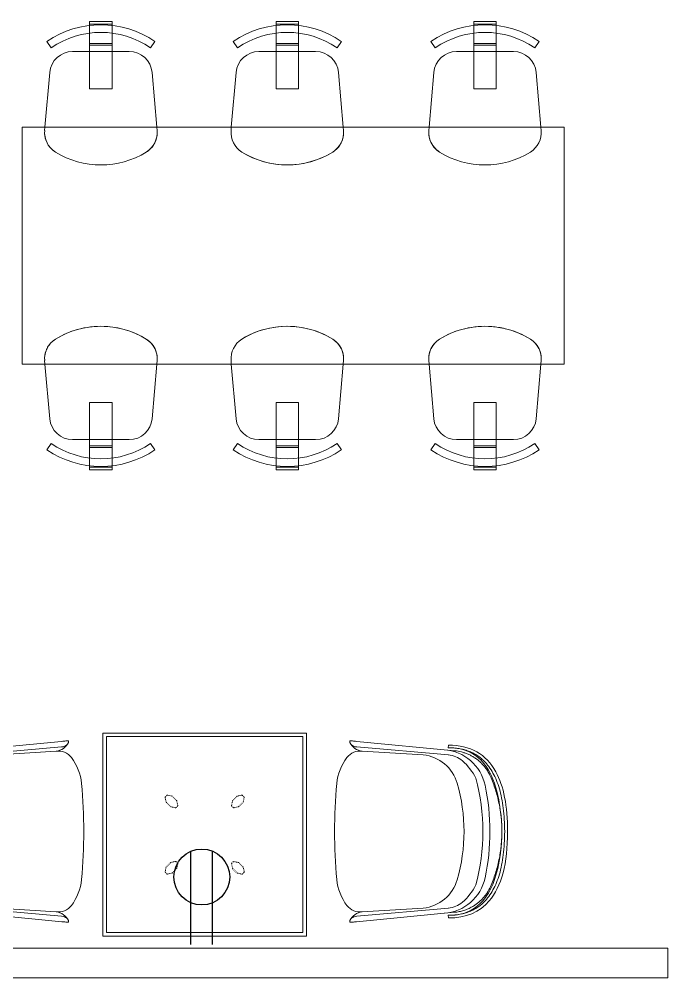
# Model space of a CAD drawing. Header units: inches. Extents: x 1180 to 3050, y -149 to 1363.
# Drawn here: x 1975.5 to 2090.3, y 121.1 to 291 of the extents above; entities that cross this region are included whole.
import ezdxf

# ---------------------------------------------------------------- set-up
doc = ezdxf.new("R2010")
doc.units = ezdxf.units.IN
doc.header["$MEASUREMENT"] = 0
doc.linetypes.add('Dash', pattern=[0.25, 0.125, -0.125])
for name, color, linetype, lineweight in [('A-ANNO-NOTE', 131, 'Continuous', 30), ('I-FURN', 30, 'Continuous', 9), ('I-FURN-HDLN', 30, 'Dash', 9), ('I-WALL', 2, 'Continuous', 13)]:
    doc.layers.add(name, color=color, linetype=linetype, lineweight=lineweight)

# ---------------------------------------------------------------- blocks, each defined once
blk = doc.blocks.new('Seating-Lounge-Teknion-STRB_Cover-R2014 - 4 - Leg-6653385-FIRST FLOOR POWER _ SIGNAL')
at = {"layer": 'I-FURN'}
for p, q in [((-14.32, 7.77), (-15.98, -9.58)), ((15.98, -9.57), (14.32, 7.77)), ((-15.32, 6.65), (-14.85, 6.63)), ((-13.58, 6.65), (-14.99, -9.57)), ((14.99, -9.57), (13.58, 6.65)), ((14.85, 6.63), (15.32, 6.65)), ((-13.58, 2.2), (-14.22, -8.6)), ((13.58, 2.2), (14.22, -8.6)), ((-16.09, -10.77), (-15.79, -10.77)), ((15.79, -10.77), (16.09, -10.77))]:
    blk.add_line(p, q, dxfattribs=at)
for centre, radius, start, end in [((0, -25.95), 39.97, 78.1766, 101.8234), ((-6.56, 5.38), 7.95, 101.8234, 176.1766), ((0, -22.91), 35.69, 74.6197, 105.3803), ((6.56, 5.38), 7.95, 3.8234, 78.1766), ((-5.03, 2.62), 9.94, 116.5261, 138.9739), ((5.03, 2.62), 9.94, 41.0261, 63.4739), ((-9.23, 6.27), 4.37, 138.9739, 175.0261), ((9.23, 6.27), 4.37, 4.9739, 41.0261), ((-17.12, -8.15), 2.94, 296.9781, 351.0761), ((-16.74, -9.42), 1.75, 322.5749, 355.0261), ((-11.42, -9.04), 2.83, 171.0761, 232.9239), ((11.42, -9.04), 2.83, 307.0761, 8.9239), ((17.12, -8.15), 2.94, 188.9239, 243.0219), ((16.74, -9.42), 1.75, 184.9739, 217.4251), ((-7.67, -4.08), 9.05, 232.9239, 264.6771), ((7.67, -4.08), 9.05, 275.3229, 307.0761), ((0, 78.26), 91.75, 264.6771, 275.3229)]:
    blk.add_arc(centre, radius, start, end, dxfattribs=at)
for centre, major_axis, start_param, end_param in [((0, -21.44), (30.94, 0), 1.290864, 1.850729), ((-6.61, 1.51), (7, 0), 1.850729, 3.043406), ((6.61, 1.51), (7, 0), 0.098186, 1.290864)]:
    blk.add_ellipse(centre, major_axis=major_axis, ratio=0.997564, start_param=start_param, end_param=end_param, dxfattribs=at)
for points, knots in [([(0, 17.14), (-4.54, 17.14), (-12.49, 15.58), (-15.32, 10.54), (-15.32, 6.65)], [0, 0, 0, 0, 0.444444, 1, 1, 1, 1]), ([(15.32, 6.65), (15.32, 9.76), (13.06, 15.19), (5.68, 17.14), (0, 17.14)], [0, 0, 0, 0, 0.444444, 1, 1, 1, 1]), ([(-14.85, 6.63), (-14.9, 9.32), (-12.76, 14.1), (-5.56, 15.98), (0, 16.14)], [0, 0, 0, 0, 0.444444, 1, 1, 1, 1]), ([(0, 16.14), (4.45, 16.02), (12.21, 14.45), (14.91, 10), (14.85, 6.63)], [0, 0, 0, 0, 0.444444, 1, 1, 1, 1]), ([(-9.78, 14.1), (-10.03, 13.99), (-10.52, 13.74), (-11.08, 13.38), (-11.51, 13.05), (-11.82, 12.79), (-12.11, 12.5), (-12.44, 12.16), (-12.78, 11.74), (-13.13, 11.23), (-13.44, 10.71), (-13.71, 10.15), (-13.93, 9.57), (-14.17, 8.79), (-14.28, 8.18), (-14.32, 7.77)], [0, 0, 0, 0, 0.1, 0.2, 0.25, 0.3, 0.35, 0.4, 0.475, 0.55, 0.625, 0.7, 0.775, 0.85, 1, 1, 1, 1]), ([(14.32, 7.77), (14.29, 8.04), (14.21, 8.59), (14.04, 9.25), (13.86, 9.77), (13.71, 10.15), (13.53, 10.52), (13.31, 10.94), (13.02, 11.41), (12.66, 11.9), (12.26, 12.36), (11.82, 12.79), (11.35, 13.18), (10.69, 13.65), (10.16, 13.93), (9.78, 14.1)], [0, 0, 0, 0, 0.1, 0.2, 0.25, 0.3, 0.35, 0.4, 0.475, 0.55, 0.625, 0.7, 0.775, 0.85, 1, 1, 1, 1]), ([(-15.98, -9.58), (-16.01, -9.86), (-16.04, -10.24), (-16.07, -10.54), (-16.08, -10.66), (-16.09, -10.73), (-16.09, -10.76), (-16.09, -10.77), (-16.09, -10.77)], [0, 0, 0, 0, 0.4, 0.6, 0.7, 0.8, 0.9, 1, 1, 1, 1]), ([(16.09, -10.77), (16.09, -10.77), (16.09, -10.76), (16.09, -10.73), (16.08, -10.66), (16.07, -10.57), (16.06, -10.45), (16.05, -10.27), (16.02, -9.98), (15.99, -9.72), (15.98, -9.57)], [0, 0, 0, 0, 0.1, 0.2, 0.3, 0.4, 0.5, 0.6, 0.8, 1, 1, 1, 1])]:
    blk.add_open_spline(points, degree=3, knots=knots, dxfattribs=at)
for points, degree in [([(0, 16.63), (-14.85, 16.53), (-14.85, 6.63)], 2), ([(-2.55, 16.01), (-3.39, 15.92), (-5.04, 15.66), (-7.47, 15.02), (-9.02, 14.43), (-9.78, 14.1)], 3), ([(2.55, 16.01), (1.7, 16.1), (0, 16.18), (-1.7, 16.1), (-2.55, 16.01)], 3), ([(0, 16.63), (14.85, 16.53), (14.85, 6.63)], 2), ([(9.78, 14.1), (9.02, 14.43), (7.47, 15.02), (5.04, 15.66), (3.39, 15.92), (2.55, 16.01)], 3)]:
    blk.add_open_spline(points, degree=degree, dxfattribs=at)
blk = doc.blocks.new('Seating-Lounge-Teknion-STRB_Cover-R2014 - 4 - Leg-6655564-FIRST FLOOR POWER _ SIGNAL')
at = {"layer": 'I-FURN'}
for p, q in [((-16.09, 10.77), (-15.79, 10.77)), ((15.79, 10.77), (16.09, 10.77)), ((-14.32, -7.77), (-15.98, 9.58)), ((-13.58, -6.65), (-14.99, 9.57)), ((-13.58, -2.2), (-14.22, 8.6)), ((14.99, 9.57), (13.58, -6.65)), ((13.58, -2.2), (14.22, 8.6)), ((15.98, 9.57), (14.32, -7.77)), ((-15.32, -6.65), (-14.85, -6.63)), ((14.85, -6.63), (15.32, -6.65))]:
    blk.add_line(p, q, dxfattribs=at)
for centre, radius, start, end in [((-7.67, 4.08), 9.05, 95.3229, 127.0761), ((0, -78.26), 91.75, 84.6771, 95.3229), ((7.67, 4.08), 9.05, 52.9239, 84.6771), ((-17.12, 8.15), 2.94, 8.9239, 63.0219), ((-16.74, 9.42), 1.75, 4.9739, 37.4251), ((-11.42, 9.04), 2.83, 127.0761, 188.9239), ((11.42, 9.04), 2.83, 351.0761, 52.9239), ((17.12, 8.15), 2.94, 116.9781, 171.0761), ((16.74, 9.42), 1.75, 142.5749, 175.0261), ((-6.56, -5.38), 7.95, 183.8234, 258.1766), ((-9.23, -6.27), 4.37, 184.9739, 221.0261), ((6.56, -5.38), 7.95, 281.8234, 356.1766), ((9.23, -6.27), 4.37, 318.9739, 355.0261), ((-5.03, -2.62), 9.94, 221.0261, 243.4739), ((5.03, -2.62), 9.94, 296.5261, 318.9739), ((0, 22.91), 35.69, 254.6197, 285.3803), ((0, 25.95), 39.97, 258.1766, 281.8234)]:
    blk.add_arc(centre, radius, start, end, dxfattribs=at)
for centre, major_axis, start_param, end_param in [((-6.61, -1.51), (7, 0), 3.239779, 4.432456), ((6.61, -1.51), (7, 0), 4.992322, 6.184999), ((0, 21.44), (30.94, 0), 4.432456, 4.992322)]:
    blk.add_ellipse(centre, major_axis=major_axis, ratio=0.997564, start_param=start_param, end_param=end_param, dxfattribs=at)
for points, knots in [([(-15.98, 9.58), (-16, 9.72), (-16.02, 9.99), (-16.05, 10.27), (-16.06, 10.46), (-16.07, 10.57), (-16.08, 10.66), (-16.09, 10.73), (-16.09, 10.76), (-16.09, 10.77), (-16.09, 10.77)], [-1, -1, -1, -1, -0.8, -0.6, -0.5, -0.4, -0.3, -0.2, -0.1, 0, 0, 0, 0]), ([(16.09, 10.77), (16.09, 10.77), (16.09, 10.76), (16.09, 10.73), (16.08, 10.66), (16.07, 10.54), (16.04, 10.24), (16.01, 9.86), (15.98, 9.57)], [-1, -1, -1, -1, -0.9, -0.8, -0.7, -0.6, -0.4, 0, 0, 0, 0]), ([(0, -17.14), (-5.68, -17.14), (-13.06, -15.19), (-15.32, -9.76), (-15.32, -6.65)], [-1, -1, -1, -1, -0.444444, 0, 0, 0, 0]), ([(-14.85, -6.63), (-14.91, -10), (-12.21, -14.45), (-4.45, -16.02), (0, -16.14)], [-1, -1, -1, -1, -0.444444, 0, 0, 0, 0]), ([(0, -16.14), (5.56, -15.98), (12.76, -14.1), (14.9, -9.32), (14.85, -6.63)], [-1, -1, -1, -1, -0.444444, 0, 0, 0, 0]), ([(15.32, -6.65), (15.32, -10.54), (12.49, -15.58), (4.54, -17.14), (0, -17.14)], [-1, -1, -1, -1, -0.444444, 0, 0, 0, 0]), ([(-9.78, -14.1), (-10.16, -13.93), (-10.69, -13.65), (-11.35, -13.18), (-11.82, -12.79), (-12.26, -12.36), (-12.66, -11.9), (-13.02, -11.41), (-13.31, -10.94), (-13.53, -10.52), (-13.71, -10.15), (-13.86, -9.77), (-14.04, -9.25), (-14.21, -8.59), (-14.29, -8.04), (-14.32, -7.77)], [-1, -1, -1, -1, -0.85, -0.775, -0.7, -0.625, -0.55, -0.475, -0.4, -0.35, -0.3, -0.25, -0.2, -0.1, 0, 0, 0, 0]), ([(14.32, -7.77), (14.28, -8.18), (14.17, -8.79), (13.93, -9.57), (13.71, -10.15), (13.44, -10.71), (13.13, -11.23), (12.78, -11.74), (12.44, -12.16), (12.11, -12.5), (11.82, -12.79), (11.51, -13.05), (11.08, -13.38), (10.52, -13.74), (10.03, -13.99), (9.78, -14.1)], [-1, -1, -1, -1, -0.85, -0.775, -0.7, -0.625, -0.55, -0.475, -0.4, -0.35, -0.3, -0.25, -0.2, -0.1, 0, 0, 0, 0])]:
    blk.add_open_spline(points, degree=3, knots=knots, dxfattribs=at)
for points, degree in [([(0, -16.63), (-14.85, -16.53), (-14.85, -6.63)], 2), ([(0, -16.63), (14.85, -16.53), (14.85, -6.63)], 2), ([(-2.55, -16.01), (-3.39, -15.92), (-5.04, -15.66), (-7.47, -15.02), (-9.02, -14.43), (-9.78, -14.1)], 3), ([(9.78, -14.1), (9.02, -14.43), (7.47, -15.02), (5.04, -15.66), (3.39, -15.92), (2.55, -16.01)], 3), ([(2.55, -16.01), (1.7, -16.1), (0, -16.18), (-1.7, -16.1), (-2.55, -16.01)], 3)]:
    blk.add_open_spline(points, degree=degree, dxfattribs=at)
blk = doc.blocks.new('Table-Work-Teknion-STBSR_Qui-R2014 - Square_ 25_5_ High-6927583-FIRST FLOOR POWER _ SIGNAL')
at = {"layer": 'I-FURN'}
for p, q in [((18, 18), (-18, 18)), ((-18, 18), (-18, -18)), ((-17.37, 17.38), (-17.37, -17.37)), ((17.38, 17.38), (-17.37, 17.38)), ((17.38, -17.37), (17.38, 17.38)), ((18, -18), (18, 18)), ((-18, -18), (18, -18)), ((-17.37, -17.37), (17.38, -17.37))]:
    blk.add_line(p, q, dxfattribs=at)
at = {"layer": 'I-FURN-HDLN'}
for p, q in [((-6.7, 6.96), (-6.96, 6.7)), ((-5.79, 6.82), (-6.56, 7)), ((6.56, 7), (5.79, 6.82)), ((6.96, 6.7), (6.7, 6.96)), ((-7, 6.56), (-6.82, 5.79)), ((-6.78, 5.72), (-6.04, 4.98)), ((-4.98, 6.04), (-5.72, 6.78)), ((-4.76, 5.2), (-4.94, 5.97)), ((4.94, 5.97), (4.76, 5.2)), ((5.72, 6.78), (4.98, 6.04)), ((6.04, 4.98), (6.78, 5.72)), ((6.82, 5.79), (7, 6.56)), ((-5.97, 4.94), (-5.2, 4.76)), ((-5.06, 4.8), (-4.8, 5.06)), ((4.8, 5.06), (5.06, 4.8)), ((5.2, 4.76), (5.97, 4.94)), ((-6.04, -4.98), (-6.78, -5.72)), ((-5.2, -4.76), (-5.97, -4.94)), ((-4.8, -5.06), (-5.06, -4.8)), ((5.06, -4.8), (4.8, -5.06)), ((5.97, -4.94), (5.2, -4.76)), ((6.78, -5.72), (6.04, -4.98)), ((-6.82, -5.79), (-7, -6.56)), ((-6.96, -6.7), (-6.7, -6.96)), ((-5.72, -6.78), (-4.98, -6.04)), ((-4.94, -5.97), (-4.76, -5.2)), ((4.76, -5.2), (4.94, -5.97)), ((4.98, -6.04), (5.72, -6.78)), ((6.7, -6.96), (6.96, -6.7)), ((7, -6.56), (6.82, -5.79)), ((-6.56, -7), (-5.79, -6.82)), ((5.79, -6.82), (6.56, -7))]:
    blk.add_line(p, q, dxfattribs=at)
for centre, start, end in [((-6.59, 6.85), 77.1761, 135), ((-5.83, 6.68), 45, 77.1761), ((5.83, 6.68), 102.8239, 135), ((6.59, 6.85), 45, 102.8239), ((-6.85, 6.59), 135, 192.8239), ((-6.68, 5.83), 192.8239, 225), ((-5.08, 5.93), 12.8239, 45), ((-4.91, 5.17), 315, 12.8239), ((4.91, 5.17), 167.1761, 225), ((5.08, 5.93), 135, 167.1761), ((6.68, 5.83), 315, 347.1761), ((6.85, 6.59), 347.1761, 45), ((-5.93, 5.08), 225, 257.1761), ((-5.17, 4.91), 257.1761, 315), ((5.17, 4.91), 225, 282.8239), ((5.93, 5.08), 282.8239, 315), ((-5.93, -5.08), 102.8239, 135), ((-5.17, -4.91), 45, 102.8239), ((-4.91, -5.17), 347.1761, 45), ((4.91, -5.17), 135, 192.8239), ((5.17, -4.91), 77.1761, 135), ((5.93, -5.08), 45, 77.1761), ((-6.85, -6.59), 167.1761, 225), ((-6.68, -5.83), 135, 167.1761), ((-5.83, -6.68), 282.8239, 315), ((-5.08, -5.93), 315, 347.1761), ((5.08, -5.93), 192.8239, 225), ((5.83, -6.68), 225, 257.1761), ((6.68, -5.83), 12.8239, 45), ((6.85, -6.59), 315, 12.8239), ((-6.59, -6.85), 225, 282.8239), ((6.59, -6.85), 257.1761, 315)]:
    blk.add_arc(centre, 0.15, start, end, dxfattribs=at)
blk = doc.blocks.new('F-Chairs1 - Side 01-V129-FIRST FLOOR POWER _ SIGNAL')
at = {"layer": 'I-FURN'}
for p, q in [((2, 0), (-2, 0)), ((-2, 0), (-2, -0.46)), ((2, 0), (-2, 0)), ((-2, 0), (-2, -0.72)), ((2, -0.46), (2, 0)), ((2, -0.72), (2, 0)), ((-2, -0.46), (2, -0.46)), ((-2, -0.46), (2, -0.46)), ((-2, -0.72), (-2, -0.46)), ((-2, -0.72), (-2, -2.09)), ((-2, -2.09), (-2, -0.72)), ((2, -0.46), (2, -0.72)), ((2, -0.72), (2, -2.09)), ((2, -2.09), (2, -0.72)), ((-2, -2.09), (-2, -3.91)), ((-2, -4.21), (-2, -2.09)), ((2, -2.09), (2, -4.21)), ((2, -3.91), (2, -2.09)), ((-9.57, -3.52), (-8.8, -4.64)), ((-9.57, -3.52), (-8.8, -4.64)), ((-8.8, -4.64), (-9.57, -3.52)), ((-2, -3.91), (-2, -5.32)), ((2, -3.91), (-2, -3.91)), ((-2, -4.21), (2, -4.21)), ((-2, -5.32), (-2, -4.21)), ((2, -5.32), (2, -3.91)), ((2, -4.21), (2, -5.32)), ((8.8, -4.64), (9.57, -3.52)), ((8.8, -4.64), (9.57, -3.52)), ((9.57, -3.52), (8.8, -4.64)), ((5.02, -5.32), (-5.02, -5.32)), ((5.02, -5.32), (-5.02, -5.32)), ((-5.02, -5.32), (5.02, -5.32)), ((-2, -5.32), (-2, -11.91)), ((-2, -11.91), (-2, -5.32)), ((2, -5.32), (2, -11.91)), ((2, -11.91), (2, -5.32)), ((-9.07, -9.03), (-9.91, -18.71)), ((-9.07, -9.03), (-9.91, -18.71)), ((-9.91, -18.71), (-9.07, -9.03)), ((9.91, -18.71), (9.07, -9.03)), ((9.91, -18.71), (9.07, -9.03)), ((9.07, -9.03), (9.91, -18.71)), ((2, -11.91), (-2, -11.91)), ((-2, -11.91), (2, -11.91)), ((-9.91, -18.71), (-9.96, -19.32)), ((-9.91, -18.71), (-9.96, -19.32)), ((-9.96, -19.32), (-9.91, -18.71)), ((9.96, -19.32), (9.91, -18.71)), ((9.96, -19.32), (9.91, -18.71)), ((9.91, -18.71), (9.96, -19.32))]:
    blk.add_line(p, q, dxfattribs=at)
for centre, radius, start, end in [((0, -17.51), 16.94, 55.6197, 124.3803), ((0, -17.51), 16.94, 55.6197, 124.3803), ((0, -17.51), 16.94, 55.6197, 124.3803), ((0, -17.51), 15.59, 55.6197, 124.3803), ((0, -17.51), 15.59, 55.6197, 124.3803), ((0, -17.51), 15.59, 55.6197, 124.3803), ((-5.02, -9.38), 4.06, 90, 175.0303), ((-5.02, -9.38), 4.06, 90, 175.0303), ((-5.02, -9.38), 4.06, 90, 175.0303), ((5.02, -9.38), 4.06, 4.9697, 90), ((5.02, -9.38), 4.06, 4.9697, 90), ((5.02, -9.38), 4.06, 4.9697, 90), ((-5.91, -19.67), 4.06, 175.0303, 238.407), ((-5.91, -19.67), 4.06, 175.0303, 238.407), ((-5.91, -19.67), 4.06, 175.0303, 225.7316), ((5.91, -19.67), 4.06, 301.593, 4.9697), ((5.91, -19.67), 4.06, 301.593, 4.9697), ((5.91, -19.67), 4.06, 314.2684, 4.9697), ((-5.91, -19.67), 4.06, 225.7316, 238.407), ((0, -10.06), 15.35, 238.407, 301.593), ((0, -10.06), 15.35, 238.407, 301.593), ((0, -10.06), 15.35, 238.407, 301.593), ((5.91, -19.67), 4.06, 301.593, 314.2684)]:
    blk.add_arc(centre, radius, start, end, dxfattribs=at)
blk = doc.blocks.new('F-Chairs1 - Side 01-V130-FIRST FLOOR POWER _ SIGNAL')
at = {"layer": 'I-FURN'}
for p, q in [((2, 0), (-2, 0)), ((-2, 0), (-2, -0.46)), ((2, 0), (-2, 0)), ((-2, 0), (-2, -0.72)), ((2, -0.46), (2, 0)), ((2, -0.72), (2, 0)), ((-2, -0.46), (2, -0.46)), ((-2, -0.46), (2, -0.46)), ((-2, -0.72), (-2, -0.46)), ((-2, -0.72), (-2, -2.09)), ((-2, -2.09), (-2, -0.72)), ((2, -0.46), (2, -0.72)), ((2, -0.72), (2, -2.09)), ((2, -2.09), (2, -0.72)), ((-2, -2.09), (-2, -3.91)), ((-2, -4.21), (-2, -2.09)), ((2, -2.09), (2, -4.21)), ((2, -3.91), (2, -2.09)), ((-9.57, -3.52), (-8.8, -4.64)), ((-9.57, -3.52), (-8.8, -4.64)), ((-8.8, -4.64), (-9.57, -3.52)), ((-2, -3.91), (-2, -5.32)), ((2, -3.91), (-2, -3.91)), ((-2, -4.21), (2, -4.21)), ((-2, -5.32), (-2, -4.21)), ((2, -5.32), (2, -3.91)), ((2, -4.21), (2, -5.32)), ((8.8, -4.64), (9.57, -3.52)), ((8.8, -4.64), (9.57, -3.52)), ((9.57, -3.52), (8.8, -4.64)), ((5.02, -5.32), (-5.02, -5.32)), ((5.02, -5.32), (-5.02, -5.32)), ((-5.02, -5.32), (5.02, -5.32)), ((-2, -5.32), (-2, -11.91)), ((-2, -11.91), (-2, -5.32)), ((2, -5.32), (2, -11.91)), ((2, -11.91), (2, -5.32)), ((-9.07, -9.03), (-9.91, -18.71)), ((-9.07, -9.03), (-9.91, -18.71)), ((-9.91, -18.71), (-9.07, -9.03)), ((9.91, -18.71), (9.07, -9.03)), ((9.91, -18.71), (9.07, -9.03)), ((9.07, -9.03), (9.91, -18.71)), ((2, -11.91), (-2, -11.91)), ((-2, -11.91), (2, -11.91)), ((-9.91, -18.71), (-9.96, -19.32)), ((-9.91, -18.71), (-9.96, -19.32)), ((-9.96, -19.32), (-9.91, -18.71)), ((9.96, -19.32), (9.91, -18.71)), ((9.96, -19.32), (9.91, -18.71)), ((9.91, -18.71), (9.96, -19.32))]:
    blk.add_line(p, q, dxfattribs=at)
for centre, radius, start, end in [((0, -17.51), 16.94, 55.6197, 124.3803), ((0, -17.51), 16.94, 55.6197, 124.3803), ((0, -17.51), 16.94, 55.6197, 124.3803), ((0, -17.51), 15.59, 55.6197, 124.3803), ((0, -17.51), 15.59, 55.6197, 124.3803), ((0, -17.51), 15.59, 55.6197, 124.3803), ((-5.02, -9.38), 4.06, 90, 175.0303), ((-5.02, -9.38), 4.06, 90, 175.0303), ((-5.02, -9.38), 4.06, 90, 175.0303), ((5.02, -9.38), 4.06, 4.9697, 90), ((5.02, -9.38), 4.06, 4.9697, 90), ((5.02, -9.38), 4.06, 4.9697, 90), ((-5.91, -19.67), 4.06, 175.0303, 238.407), ((-5.91, -19.67), 4.06, 175.0303, 238.407), ((-5.91, -19.67), 4.06, 175.0303, 238.407), ((5.91, -19.67), 4.06, 301.593, 4.9697), ((5.91, -19.67), 4.06, 301.593, 4.9697), ((5.91, -19.67), 4.06, 326.9437, 352.2944), ((5.91, -19.67), 4.06, 352.2944, 4.9697), ((5.91, -19.67), 4.06, 301.593, 326.9437), ((0, -10.06), 15.35, 238.407, 301.593), ((0, -10.06), 15.35, 238.407, 301.593), ((0, -10.06), 15.35, 238.407, 283.5399), ((0, -10.06), 15.35, 283.5399, 301.593)]:
    blk.add_arc(centre, radius, start, end, dxfattribs=at)
blk = doc.blocks.new('F-Chairs1 - Side 01-V131-FIRST FLOOR POWER _ SIGNAL')
at = {"layer": 'I-FURN'}
for p, q in [((-9.91, 18.71), (-9.96, 19.32)), ((-9.96, 19.32), (-9.91, 18.71)), ((-9.91, 18.71), (-9.96, 19.32)), ((-9.07, 9.03), (-9.91, 18.71)), ((-9.91, 18.71), (-9.07, 9.03)), ((-9.07, 9.03), (-9.91, 18.71)), ((9.91, 18.71), (9.07, 9.03)), ((9.07, 9.03), (9.91, 18.71)), ((9.91, 18.71), (9.07, 9.03)), ((9.96, 19.32), (9.91, 18.71)), ((9.91, 18.71), (9.96, 19.32)), ((9.96, 19.32), (9.91, 18.71)), ((-2, 11.91), (-2, 5.32)), ((2, 11.91), (-2, 11.91)), ((-2, 11.91), (2, 11.91)), ((-2, 5.32), (-2, 11.91)), ((2, 11.91), (2, 5.32)), ((2, 5.32), (2, 11.91)), ((5.02, 5.32), (-5.02, 5.32)), ((-5.02, 5.32), (5.02, 5.32)), ((5.02, 5.32), (-5.02, 5.32)), ((-2, 5.32), (-2, 3.91)), ((-2, 4.21), (-2, 5.32)), ((2, 5.32), (2, 4.21)), ((2, 3.91), (2, 5.32)), ((-9.57, 3.52), (-8.8, 4.64)), ((-8.8, 4.64), (-9.57, 3.52)), ((-9.57, 3.52), (-8.8, 4.64)), ((2, 4.21), (-2, 4.21)), ((-2, 2.09), (-2, 4.21)), ((-2, 3.91), (-2, 2.09)), ((-2, 3.91), (2, 3.91)), ((2, 4.21), (2, 2.09)), ((2, 2.09), (2, 3.91)), ((8.8, 4.64), (9.57, 3.52)), ((9.57, 3.52), (8.8, 4.64)), ((8.8, 4.64), (9.57, 3.52)), ((-2, 2.09), (-2, 0.72)), ((-2, 0.72), (-2, 2.09)), ((2, 2.09), (2, 0.72)), ((2, 0.72), (2, 2.09)), ((-2, 0.72), (-2, 0)), ((-2, 0.46), (-2, 0.72)), ((2, 0.46), (-2, 0.46)), ((-2, 0.46), (-2, 0)), ((2, 0.46), (-2, 0.46)), ((2, 0.72), (2, 0.46)), ((2, 0), (2, 0.72)), ((2, 0), (2, 0.46)), ((-2, 0), (2, 0)), ((-2, 0), (2, 0))]:
    blk.add_line(p, q, dxfattribs=at)
for centre, radius, start, end in [((0, 10.06), 15.35, 58.407, 121.593), ((0, 10.06), 15.35, 58.407, 121.593), ((0, 10.06), 15.35, 85.4867, 121.593), ((0, 10.06), 15.35, 58.407, 85.4867), ((-5.91, 19.67), 4.06, 121.593, 184.9697), ((-5.91, 19.67), 4.06, 121.593, 184.9697), ((-5.91, 19.67), 4.06, 134.2684, 146.9437), ((-5.91, 19.67), 4.06, 121.593, 134.2684), ((5.91, 19.67), 4.06, 355.0303, 58.407), ((5.91, 19.67), 4.06, 355.0303, 58.407), ((5.91, 19.67), 4.06, 20.3809, 58.407), ((-5.91, 19.67), 4.06, 159.6191, 184.9697), ((-5.91, 19.67), 4.06, 146.9437, 159.6191), ((5.91, 19.67), 4.06, 355.0303, 20.3809), ((-5.02, 9.38), 4.06, 184.9697, 270), ((-5.02, 9.38), 4.06, 184.9697, 270), ((-5.02, 9.38), 4.06, 184.9697, 270), ((5.02, 9.38), 4.06, 270, 355.0303), ((5.02, 9.38), 4.06, 270, 355.0303), ((5.02, 9.38), 4.06, 270, 355.0303), ((0, 17.51), 16.94, 235.6197, 304.3803), ((0, 17.51), 16.94, 235.6197, 304.3803), ((0, 17.51), 16.94, 235.6197, 304.3803), ((0, 17.51), 15.59, 235.6197, 304.3803), ((0, 17.51), 15.59, 235.6197, 304.3803), ((0, 17.51), 15.59, 235.6197, 304.3803)]:
    blk.add_arc(centre, radius, start, end, dxfattribs=at)
blk = doc.blocks.new('F-Chairs1 - Side 01-V132-FIRST FLOOR POWER _ SIGNAL')
at = {"layer": 'I-FURN'}
for p, q in [((-9.91, 18.71), (-9.96, 19.32)), ((-9.96, 19.32), (-9.91, 18.71)), ((-9.91, 18.71), (-9.96, 19.32)), ((-9.07, 9.03), (-9.91, 18.71)), ((-9.91, 18.71), (-9.07, 9.03)), ((-9.07, 9.03), (-9.91, 18.71)), ((9.91, 18.71), (9.07, 9.03)), ((9.07, 9.03), (9.91, 18.71)), ((9.91, 18.71), (9.07, 9.03)), ((9.96, 19.32), (9.91, 18.71)), ((9.91, 18.71), (9.96, 19.32)), ((9.96, 19.32), (9.91, 18.71)), ((-2, 11.91), (-2, 5.32)), ((2, 11.91), (-2, 11.91)), ((-2, 11.91), (2, 11.91)), ((-2, 5.32), (-2, 11.91)), ((2, 11.91), (2, 5.32)), ((2, 5.32), (2, 11.91)), ((5.02, 5.32), (-5.02, 5.32)), ((-5.02, 5.32), (5.02, 5.32)), ((5.02, 5.32), (-5.02, 5.32)), ((-2, 5.32), (-2, 3.91)), ((-2, 4.21), (-2, 5.32)), ((2, 5.32), (2, 4.21)), ((2, 3.91), (2, 5.32)), ((-9.57, 3.52), (-8.8, 4.64)), ((-8.8, 4.64), (-9.57, 3.52)), ((-9.57, 3.52), (-8.8, 4.64)), ((2, 4.21), (-2, 4.21)), ((-2, 2.09), (-2, 4.21)), ((-2, 3.91), (-2, 2.09)), ((-2, 3.91), (2, 3.91)), ((2, 4.21), (2, 2.09)), ((2, 2.09), (2, 3.91)), ((8.8, 4.64), (9.57, 3.52)), ((9.57, 3.52), (8.8, 4.64)), ((8.8, 4.64), (9.57, 3.52)), ((-2, 2.09), (-2, 0.72)), ((-2, 0.72), (-2, 2.09)), ((2, 2.09), (2, 0.72)), ((2, 0.72), (2, 2.09)), ((-2, 0.72), (-2, 0)), ((-2, 0.46), (-2, 0.72)), ((2, 0.46), (-2, 0.46)), ((-2, 0.46), (-2, 0)), ((2, 0.46), (-2, 0.46)), ((2, 0.72), (2, 0.46)), ((2, 0), (2, 0.72)), ((2, 0), (2, 0.46)), ((-2, 0), (2, 0)), ((-2, 0), (2, 0))]:
    blk.add_line(p, q, dxfattribs=at)
for centre, radius, start, end in [((0, 10.06), 15.35, 58.407, 121.593), ((0, 10.06), 15.35, 58.407, 121.593), ((0, 10.06), 15.35, 76.4601, 121.593), ((0, 10.06), 15.35, 58.407, 76.4601), ((-5.91, 19.67), 4.06, 121.593, 184.9697), ((-5.91, 19.67), 4.06, 121.593, 184.9697), ((-5.91, 19.67), 4.06, 121.593, 184.9697), ((5.91, 19.67), 4.06, 355.0303, 58.407), ((5.91, 19.67), 4.06, 355.0303, 58.407), ((5.91, 19.67), 4.06, 20.3809, 58.407), ((5.91, 19.67), 4.06, 355.0303, 20.3809), ((-5.02, 9.38), 4.06, 184.9697, 270), ((-5.02, 9.38), 4.06, 184.9697, 270), ((-5.02, 9.38), 4.06, 184.9697, 270), ((5.02, 9.38), 4.06, 270, 355.0303), ((5.02, 9.38), 4.06, 270, 355.0303), ((5.02, 9.38), 4.06, 270, 355.0303), ((0, 17.51), 16.94, 235.6197, 304.3803), ((0, 17.51), 16.94, 235.6197, 304.3803), ((0, 17.51), 16.94, 235.6197, 304.3803), ((0, 17.51), 15.59, 235.6197, 304.3803), ((0, 17.51), 15.59, 235.6197, 304.3803), ((0, 17.51), 15.59, 235.6197, 304.3803)]:
    blk.add_arc(centre, radius, start, end, dxfattribs=at)
blk = doc.blocks.new('Furniture 6 - Furniture 5-7212765-FIRST FLOOR POWER _ SIGNAL')
at = {"layer": 'I-FURN'}
for p, q in [((2138.95, 280.32), (2042.95, 280.32)), ((2042.95, 280.32), (2042.95, 238.32)), ((2042.95, 238.32), (2042.95, 280.32)), ((2042.95, 280.32), (2138.95, 280.32)), ((2138.95, 238.32), (2138.95, 280.32)), ((2138.95, 280.32), (2138.95, 238.32)), ((2042.95, 238.32), (2138.95, 238.32)), ((2138.95, 238.32), (2042.95, 238.32))]:
    blk.add_line(p, q, dxfattribs=at)
blk = doc.blocks.new('F-Chairs1 - Side 01-V133-FIRST FLOOR POWER _ SIGNAL')
at = {"layer": 'I-FURN'}
for p, q in [((-9.91, 18.71), (-9.96, 19.32)), ((-9.96, 19.32), (-9.91, 18.71)), ((-9.91, 18.71), (-9.96, 19.32)), ((-9.07, 9.03), (-9.91, 18.71)), ((-9.91, 18.71), (-9.07, 9.03)), ((-9.07, 9.03), (-9.91, 18.71)), ((9.91, 18.71), (9.07, 9.03)), ((9.07, 9.03), (9.91, 18.71)), ((9.91, 18.71), (9.07, 9.03)), ((9.96, 19.32), (9.91, 18.71)), ((9.91, 18.71), (9.96, 19.32)), ((9.96, 19.32), (9.91, 18.71)), ((-2, 11.91), (-2, 5.32)), ((2, 11.91), (-2, 11.91)), ((-2, 11.91), (2, 11.91)), ((-2, 5.32), (-2, 11.91)), ((2, 11.91), (2, 5.32)), ((2, 5.32), (2, 11.91)), ((5.02, 5.32), (-5.02, 5.32)), ((-5.02, 5.32), (5.02, 5.32)), ((5.02, 5.32), (-5.02, 5.32)), ((-2, 5.32), (-2, 3.91)), ((-2, 4.21), (-2, 5.32)), ((2, 5.32), (2, 4.21)), ((2, 3.91), (2, 5.32)), ((-9.57, 3.52), (-8.8, 4.64)), ((-8.8, 4.64), (-9.57, 3.52)), ((-9.57, 3.52), (-8.8, 4.64)), ((2, 4.21), (-2, 4.21)), ((-2, 2.09), (-2, 4.21)), ((-2, 3.91), (-2, 2.09)), ((-2, 3.91), (2, 3.91)), ((2, 4.21), (2, 2.09)), ((2, 2.09), (2, 3.91)), ((8.8, 4.64), (9.57, 3.52)), ((9.57, 3.52), (8.8, 4.64)), ((8.8, 4.64), (9.57, 3.52)), ((-2, 2.09), (-2, 0.72)), ((-2, 0.72), (-2, 2.09)), ((2, 2.09), (2, 0.72)), ((2, 0.72), (2, 2.09)), ((-2, 0.72), (-2, 0)), ((-2, 0.46), (-2, 0.72)), ((2, 0.46), (-2, 0.46)), ((-2, 0.46), (-2, 0)), ((2, 0.46), (-2, 0.46)), ((2, 0.72), (2, 0.46)), ((2, 0), (2, 0.72)), ((2, 0), (2, 0.46)), ((-2, 0), (2, 0)), ((-2, 0), (2, 0))]:
    blk.add_line(p, q, dxfattribs=at)
for centre, radius, start, end in [((0, 10.06), 15.35, 58.407, 121.593), ((0, 10.06), 15.35, 58.407, 121.593), ((0, 10.06), 15.35, 58.407, 121.593), ((-5.91, 19.67), 4.06, 121.593, 184.9697), ((-5.91, 19.67), 4.06, 121.593, 184.9697), ((-5.91, 19.67), 4.06, 121.593, 184.9697), ((5.91, 19.67), 4.06, 355.0303, 58.407), ((5.91, 19.67), 4.06, 355.0303, 58.407), ((5.91, 19.67), 4.06, 20.3809, 58.407), ((5.91, 19.67), 4.06, 355.0303, 20.3809), ((-5.02, 9.38), 4.06, 184.9697, 270), ((-5.02, 9.38), 4.06, 184.9697, 270), ((-5.02, 9.38), 4.06, 184.9697, 270), ((5.02, 9.38), 4.06, 270, 355.0303), ((5.02, 9.38), 4.06, 270, 355.0303), ((5.02, 9.38), 4.06, 270, 355.0303), ((0, 17.51), 16.94, 235.6197, 304.3803), ((0, 17.51), 16.94, 235.6197, 304.3803), ((0, 17.51), 16.94, 235.6197, 304.3803), ((0, 17.51), 15.59, 235.6197, 304.3803), ((0, 17.51), 15.59, 235.6197, 304.3803), ((0, 17.51), 15.59, 235.6197, 304.3803)]:
    blk.add_arc(centre, radius, start, end, dxfattribs=at)
blk = doc.blocks.new('F-Chairs1 - Side 01-V134-FIRST FLOOR POWER _ SIGNAL')
at = {"layer": 'I-FURN'}
for p, q in [((2, 0), (-2, 0)), ((-2, 0), (-2, -0.46)), ((2, 0), (-2, 0)), ((-2, 0), (-2, -0.72)), ((2, -0.46), (2, 0)), ((2, -0.72), (2, 0)), ((-2, -0.46), (2, -0.46)), ((-2, -0.46), (2, -0.46)), ((-2, -0.72), (-2, -0.46)), ((-2, -0.72), (-2, -2.09)), ((-2, -2.09), (-2, -0.72)), ((2, -0.46), (2, -0.72)), ((2, -0.72), (2, -2.09)), ((2, -2.09), (2, -0.72)), ((-2, -2.09), (-2, -3.91)), ((-2, -4.21), (-2, -2.09)), ((2, -2.09), (2, -4.21)), ((2, -3.91), (2, -2.09)), ((-9.57, -3.52), (-8.8, -4.64)), ((-9.57, -3.52), (-8.8, -4.64)), ((-8.8, -4.64), (-9.57, -3.52)), ((-2, -3.91), (-2, -5.32)), ((2, -3.91), (-2, -3.91)), ((-2, -4.21), (2, -4.21)), ((-2, -5.32), (-2, -4.21)), ((2, -5.32), (2, -3.91)), ((2, -4.21), (2, -5.32)), ((8.8, -4.64), (9.57, -3.52)), ((8.8, -4.64), (9.57, -3.52)), ((9.57, -3.52), (8.8, -4.64)), ((5.02, -5.32), (-5.02, -5.32)), ((5.02, -5.32), (-5.02, -5.32)), ((-5.02, -5.32), (5.02, -5.32)), ((-2, -5.32), (-2, -11.91)), ((-2, -11.91), (-2, -5.32)), ((2, -5.32), (2, -11.91)), ((2, -11.91), (2, -5.32)), ((-9.07, -9.03), (-9.91, -18.71)), ((-9.07, -9.03), (-9.91, -18.71)), ((-9.91, -18.71), (-9.07, -9.03)), ((9.91, -18.71), (9.07, -9.03)), ((9.91, -18.71), (9.07, -9.03)), ((9.07, -9.03), (9.91, -18.71)), ((2, -11.91), (-2, -11.91)), ((-2, -11.91), (2, -11.91)), ((-9.91, -18.71), (-9.96, -19.32)), ((-9.91, -18.71), (-9.96, -19.32)), ((-9.96, -19.32), (-9.91, -18.71)), ((9.96, -19.32), (9.91, -18.71)), ((9.96, -19.32), (9.91, -18.71)), ((9.91, -18.71), (9.96, -19.32))]:
    blk.add_line(p, q, dxfattribs=at)
for centre, radius, start, end in [((0, -17.51), 16.94, 55.6197, 124.3803), ((0, -17.51), 16.94, 55.6197, 124.3803), ((0, -17.51), 16.94, 55.6197, 124.3803), ((0, -17.51), 15.59, 55.6197, 124.3803), ((0, -17.51), 15.59, 55.6197, 124.3803), ((0, -17.51), 15.59, 55.6197, 124.3803), ((-5.02, -9.38), 4.06, 90, 175.0303), ((-5.02, -9.38), 4.06, 90, 175.0303), ((-5.02, -9.38), 4.06, 90, 175.0303), ((5.02, -9.38), 4.06, 4.9697, 90), ((5.02, -9.38), 4.06, 4.9697, 90), ((5.02, -9.38), 4.06, 4.9697, 90), ((-5.91, -19.67), 4.06, 175.0303, 238.407), ((-5.91, -19.67), 4.06, 175.0303, 238.407), ((-5.91, -19.67), 4.06, 175.0303, 187.7056), ((-5.91, -19.67), 4.06, 187.7056, 200.3809), ((5.91, -19.67), 4.06, 301.593, 4.9697), ((5.91, -19.67), 4.06, 301.593, 4.9697), ((5.91, -19.67), 4.06, 339.6191, 4.9697), ((-5.91, -19.67), 4.06, 200.3809, 238.407), ((5.91, -19.67), 4.06, 301.593, 339.6191), ((0, -10.06), 15.35, 238.407, 301.593), ((0, -10.06), 15.35, 238.407, 301.593), ((0, -10.06), 15.35, 238.407, 256.4601), ((0, -10.06), 15.35, 265.4867, 301.593), ((0, -10.06), 15.35, 256.4601, 265.4867)]:
    blk.add_arc(centre, radius, start, end, dxfattribs=at)

msp = doc.modelspace()

# ---------------------------------------------------------------- linework, layer by layer
at = {"layer": 'A-ANNO-NOTE'}
for p, q in [((2005.87, 127.02), (2005.87, 143.55)), ((2005.87, 127.02), (2005.87, 143.55)), ((2009.71, 127.02), (2009.71, 143.55))]:
    msp.add_line(p, q, dxfattribs=at)
msp.add_circle((2007.79, 138.99), 4.95, dxfattribs=at)
at = {"layer": 'I-WALL', "lineweight": 9}
for p, q in [((1946.3, 126.37), (2090.3, 126.37)), ((2090.3, 126.37), (2090.3, 121.12)), ((2090.3, 121.12), (1946.3, 121.12))]:
    msp.add_line(p, q, dxfattribs=at)

# ---------------------------------------------------------------- block references
at = {"layer": 'I-FURN'}
for name, p in [('F-Chairs1 - Side 01-V129-FIRST FLOOR POWER _ SIGNAL', (1989.93, 290.6)), ('F-Chairs1 - Side 01-V130-FIRST FLOOR POWER _ SIGNAL', (2022.93, 290.6)), ('Furniture 6 - Furniture 5-7212765-FIRST FLOOR POWER _ SIGNAL', (-66.98, -8.43)), ('F-Chairs1 - Side 01-V131-FIRST FLOOR POWER _ SIGNAL', (1989.93, 211.18)), ('F-Chairs1 - Side 01-V132-FIRST FLOOR POWER _ SIGNAL', (2022.93, 211.18)), ('Table-Work-Teknion-STBSR_Qui-R2014 - Square_ 25_5_ High-6927583-FIRST FLOOR POWER _ SIGNAL', (2008.3, 146.5))]:
    msp.add_blockref(name, p, dxfattribs=at)
for name, p, rotation in [('F-Chairs1 - Side 01-V133-FIRST FLOOR POWER _ SIGNAL', (2057.93, 290.6), 180), ('F-Chairs1 - Side 01-V134-FIRST FLOOR POWER _ SIGNAL', (2057.93, 211.18), 180), ('Seating-Lounge-Teknion-STRB_Cover-R2014 - 4 - Leg-6653385-FIRST FLOOR POWER _ SIGNAL', (1973.41, 147.05), 89.9999999999998), ('Seating-Lounge-Teknion-STRB_Cover-R2014 - 4 - Leg-6655564-FIRST FLOOR POWER _ SIGNAL', (2044.79, 147.05), 90.0000000000002)]:
    msp.add_blockref(name, p, dxfattribs=dict(at, rotation=rotation))

doc.saveas('drawing.dxf')
